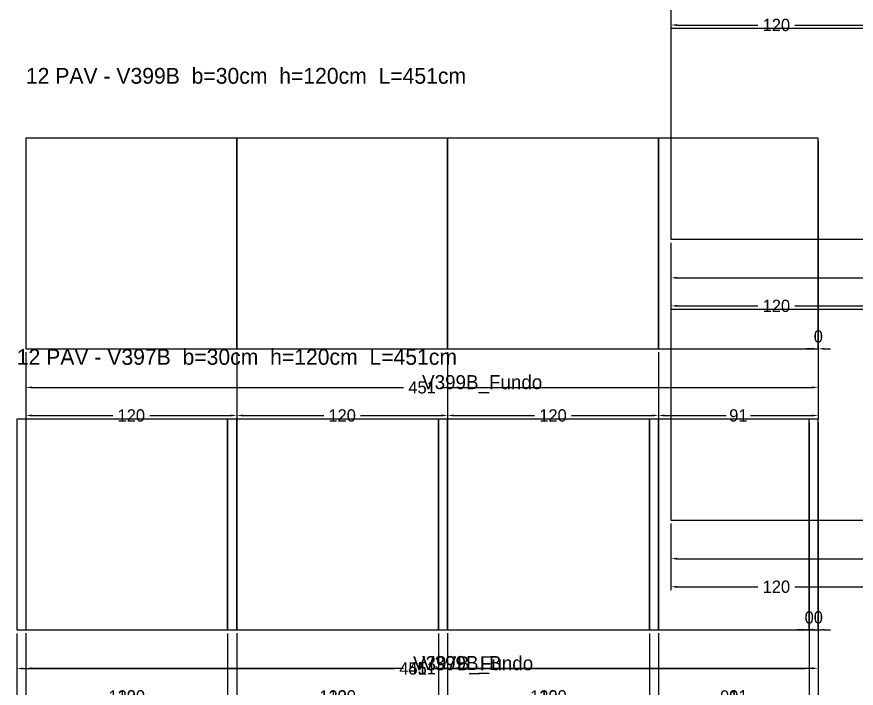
# Model space of a CAD drawing. Header units: metres. Extents: x 180 to 6304, y -11808 to -336.
# Drawn here: x 2858.2 to 3335.9, y -4746.4 to -4363.9 of the extents above; entities that cross this region are included whole.
import ezdxf

# ---------------------------------------------------------------- set-up
doc = ezdxf.new("R2010")
doc.units = ezdxf.units.M
doc.layers.add('COTA', color=3, linetype='Continuous')
doc.dimstyles.new('COTA_VIG', dxfattribs={"dimtxt": 7, "dimasz": 3.5, "dimexe": 2, "dimexo": 2, "dimgap": 1.5, "dimtad": 1, "dimdec": 1, "dimcen": 2.5, "dimclrd": 3, "dimclre": 3, "dimclrt": 3, "dimazin": 3, "dimtfac": 1, "dimtmove": 0, "dimatfit": 3})

# ---------------------------------------------------------------- blocks, each defined once
blk = doc.blocks.new('_CLOSEDFILLED')
at = {"color": 0, "linetype": 'BYBLOCK'}
blk.add_solid([(-1, 0.16), (0, 0), (-1, -0.16)], dxfattribs=at)
blk = doc.blocks.new('*D1288')
at = {"color": 3}
for p, q in [((3230.52, -4652.61), (3230.52, -4674.61)), ((3900.52, -4652.61), (3900.52, -4674.61)), ((3234.02, -4672.61), (3555.02, -4672.61)), ((3576.02, -4672.61), (3897.02, -4672.61))]:
    blk.add_line(p, q, dxfattribs=at)
at = {"layer": 'Defpoints'}
for p in [(3230.52, -4650.61), (3900.52, -4650.61), (3230.52, -4672.61)]:
    blk.add_point(p, dxfattribs=at)
at = {"layer": 'COTA', "color": 3, "xscale": 3.5, "yscale": 3.5, "rotation": 180}
blk.add_blockref('_CLOSEDFILLED', (3230.52, -4672.61), dxfattribs=at)
at = {"layer": 'COTA', "color": 3, "xscale": 3.5, "yscale": 3.5}
blk.add_blockref('_CLOSEDFILLED', (3900.52, -4672.61), dxfattribs=at)
at = {"layer": 'COTA', "color": 3, "insert": (3565.52, -4672.61), "char_height": 7, "attachment_point": 5}
blk.add_mtext('670', dxfattribs=at)
blk = doc.blocks.new('*D1289')
at = {"color": 3}
for p, q in [((3230.52, -4652.61), (3230.52, -4690.61)), ((3350.52, -4652.61), (3350.52, -4690.61)), ((3234.02, -4688.61), (3280.02, -4688.61)), ((3301.02, -4688.61), (3347.02, -4688.61))]:
    blk.add_line(p, q, dxfattribs=at)
at = {"layer": 'Defpoints'}
for p in [(3230.52, -4650.61), (3350.52, -4650.61), (3230.52, -4688.61)]:
    blk.add_point(p, dxfattribs=at)
at = {"layer": 'COTA', "color": 3, "xscale": 3.5, "yscale": 3.5, "rotation": 180}
blk.add_blockref('_CLOSEDFILLED', (3230.52, -4688.61), dxfattribs=at)
at = {"layer": 'COTA', "color": 3, "xscale": 3.5, "yscale": 3.5}
blk.add_blockref('_CLOSEDFILLED', (3350.52, -4688.61), dxfattribs=at)
at = {"layer": 'COTA', "color": 3, "insert": (3290.52, -4688.61), "char_height": 7, "attachment_point": 5}
blk.add_mtext('120', dxfattribs=at)
blk = doc.blocks.new('*D1296')
at = {"color": 3}
for p, q in [((3230.52, -4492.61), (3230.52, -4514.61)), ((3900.52, -4492.61), (3900.52, -4514.61)), ((3234.02, -4512.61), (3555.02, -4512.61)), ((3576.02, -4512.61), (3897.02, -4512.61))]:
    blk.add_line(p, q, dxfattribs=at)
at = {"layer": 'Defpoints'}
for p in [(3230.52, -4490.61), (3900.52, -4490.61), (3230.52, -4512.61)]:
    blk.add_point(p, dxfattribs=at)
at = {"layer": 'COTA', "color": 3, "xscale": 3.5, "yscale": 3.5, "rotation": 180}
blk.add_blockref('_CLOSEDFILLED', (3230.52, -4512.61), dxfattribs=at)
at = {"layer": 'COTA', "color": 3, "xscale": 3.5, "yscale": 3.5}
blk.add_blockref('_CLOSEDFILLED', (3900.52, -4512.61), dxfattribs=at)
at = {"layer": 'COTA', "color": 3, "insert": (3565.52, -4512.61), "char_height": 7, "attachment_point": 5}
blk.add_mtext('670', dxfattribs=at)
blk = doc.blocks.new('*D1297')
at = {"color": 3}
for p, q in [((3230.52, -4492.61), (3230.52, -4530.61)), ((3350.52, -4492.61), (3350.52, -4530.61)), ((3234.02, -4528.61), (3280.02, -4528.61)), ((3301.02, -4528.61), (3347.02, -4528.61))]:
    blk.add_line(p, q, dxfattribs=at)
at = {"layer": 'Defpoints'}
for p in [(3230.52, -4490.61), (3350.52, -4490.61), (3230.52, -4528.61)]:
    blk.add_point(p, dxfattribs=at)
at = {"layer": 'COTA', "color": 3, "xscale": 3.5, "yscale": 3.5, "rotation": 180}
blk.add_blockref('_CLOSEDFILLED', (3230.52, -4528.61), dxfattribs=at)
at = {"layer": 'COTA', "color": 3, "xscale": 3.5, "yscale": 3.5}
blk.add_blockref('_CLOSEDFILLED', (3350.52, -4528.61), dxfattribs=at)
at = {"layer": 'COTA', "color": 3, "insert": (3290.52, -4528.61), "char_height": 7, "attachment_point": 5}
blk.add_mtext('120', dxfattribs=at)
blk = doc.blocks.new('*D1305')
at = {"color": 3}
for p, q in [((3230.52, -4332.61), (3230.52, -4370.61)), ((3350.52, -4332.61), (3350.52, -4370.61)), ((3234.02, -4368.61), (3280.02, -4368.61)), ((3301.02, -4368.61), (3347.02, -4368.61))]:
    blk.add_line(p, q, dxfattribs=at)
at = {"layer": 'Defpoints'}
for p in [(3230.52, -4330.61), (3350.52, -4330.61), (3230.52, -4368.61)]:
    blk.add_point(p, dxfattribs=at)
at = {"layer": 'COTA', "color": 3, "xscale": 3.5, "yscale": 3.5, "rotation": 180}
blk.add_blockref('_CLOSEDFILLED', (3230.52, -4368.61), dxfattribs=at)
at = {"layer": 'COTA', "color": 3, "xscale": 3.5, "yscale": 3.5}
blk.add_blockref('_CLOSEDFILLED', (3350.52, -4368.61), dxfattribs=at)
at = {"layer": 'COTA', "color": 3, "insert": (3290.52, -4368.61), "char_height": 7, "attachment_point": 5}
blk.add_mtext('120', dxfattribs=at)
blk = doc.blocks.new('*D1519')
at = {"color": 3}
for p, q in [((2858.21, -4715.15), (2858.21, -4737.15)), ((3309.21, -4715.15), (3309.21, -4737.15)), ((2861.71, -4735.15), (3073.21, -4735.15)), ((3094.21, -4735.15), (3305.71, -4735.15))]:
    blk.add_line(p, q, dxfattribs=at)
at = {"layer": 'Defpoints'}
for p in [(2858.21, -4713.15), (3309.21, -4713.15), (2858.21, -4735.15)]:
    blk.add_point(p, dxfattribs=at)
at = {"layer": 'COTA', "color": 3, "xscale": 3.5, "yscale": 3.5, "rotation": 180}
blk.add_blockref('_CLOSEDFILLED', (2858.21, -4735.15), dxfattribs=at)
at = {"layer": 'COTA', "color": 3, "xscale": 3.5, "yscale": 3.5}
blk.add_blockref('_CLOSEDFILLED', (3309.21, -4735.15), dxfattribs=at)
at = {"layer": 'COTA', "color": 3, "insert": (3083.71, -4735.15), "char_height": 7, "attachment_point": 5}
blk.add_mtext('451', dxfattribs=at)
blk = doc.blocks.new('*D1520')
at = {"color": 3}
for p, q in [((2858.21, -4715.15), (2858.21, -4753.15)), ((2978.21, -4715.15), (2978.21, -4753.15)), ((2861.71, -4751.15), (2907.71, -4751.15)), ((2928.71, -4751.15), (2974.71, -4751.15))]:
    blk.add_line(p, q, dxfattribs=at)
at = {"layer": 'Defpoints'}
for p in [(2858.21, -4713.15), (2978.21, -4713.15), (2858.21, -4751.15)]:
    blk.add_point(p, dxfattribs=at)
at = {"layer": 'COTA', "color": 3, "xscale": 3.5, "yscale": 3.5, "rotation": 180}
blk.add_blockref('_CLOSEDFILLED', (2858.21, -4751.15), dxfattribs=at)
at = {"layer": 'COTA', "color": 3, "xscale": 3.5, "yscale": 3.5}
blk.add_blockref('_CLOSEDFILLED', (2978.21, -4751.15), dxfattribs=at)
at = {"layer": 'COTA', "color": 3, "insert": (2918.21, -4751.15), "char_height": 7, "attachment_point": 5}
blk.add_mtext('120', dxfattribs=at)
blk = doc.blocks.new('*D1521')
at = {"color": 3}
for p, q in [((2978.21, -4715.15), (2978.21, -4753.15)), ((3098.21, -4715.15), (3098.21, -4753.15)), ((2981.71, -4751.15), (3027.71, -4751.15)), ((3048.71, -4751.15), (3094.71, -4751.15))]:
    blk.add_line(p, q, dxfattribs=at)
at = {"layer": 'Defpoints'}
for p in [(2978.21, -4713.15), (3098.21, -4713.15), (2978.21, -4751.15)]:
    blk.add_point(p, dxfattribs=at)
at = {"layer": 'COTA', "color": 3, "xscale": 3.5, "yscale": 3.5, "rotation": 180}
blk.add_blockref('_CLOSEDFILLED', (2978.21, -4751.15), dxfattribs=at)
at = {"layer": 'COTA', "color": 3, "xscale": 3.5, "yscale": 3.5}
blk.add_blockref('_CLOSEDFILLED', (3098.21, -4751.15), dxfattribs=at)
at = {"layer": 'COTA', "color": 3, "insert": (3038.21, -4751.15), "char_height": 7, "attachment_point": 5}
blk.add_mtext('120', dxfattribs=at)
blk = doc.blocks.new('*D1522')
at = {"color": 3}
for p, q in [((3098.21, -4715.15), (3098.21, -4753.15)), ((3218.21, -4715.15), (3218.21, -4753.15)), ((3101.71, -4751.15), (3147.71, -4751.15)), ((3168.71, -4751.15), (3214.71, -4751.15))]:
    blk.add_line(p, q, dxfattribs=at)
at = {"layer": 'Defpoints'}
for p in [(3098.21, -4713.15), (3218.21, -4713.15), (3098.21, -4751.15)]:
    blk.add_point(p, dxfattribs=at)
at = {"layer": 'COTA', "color": 3, "xscale": 3.5, "yscale": 3.5, "rotation": 180}
blk.add_blockref('_CLOSEDFILLED', (3098.21, -4751.15), dxfattribs=at)
at = {"layer": 'COTA', "color": 3, "xscale": 3.5, "yscale": 3.5}
blk.add_blockref('_CLOSEDFILLED', (3218.21, -4751.15), dxfattribs=at)
at = {"layer": 'COTA', "color": 3, "insert": (3158.21, -4751.15), "char_height": 7, "attachment_point": 5}
blk.add_mtext('120', dxfattribs=at)
blk = doc.blocks.new('*D1523')
at = {"color": 3}
for p, q in [((3218.21, -4715.15), (3218.21, -4753.15)), ((3309.21, -4715.15), (3309.21, -4753.15)), ((3221.71, -4751.15), (3256.71, -4751.15)), ((3270.71, -4751.15), (3305.71, -4751.15))]:
    blk.add_line(p, q, dxfattribs=at)
at = {"layer": 'Defpoints'}
for p in [(3218.21, -4713.15), (3309.21, -4713.15), (3218.21, -4751.15)]:
    blk.add_point(p, dxfattribs=at)
at = {"layer": 'COTA', "color": 3, "xscale": 3.5, "yscale": 3.5, "rotation": 180}
blk.add_blockref('_CLOSEDFILLED', (3218.21, -4751.15), dxfattribs=at)
at = {"layer": 'COTA', "color": 3, "xscale": 3.5, "yscale": 3.5}
blk.add_blockref('_CLOSEDFILLED', (3309.21, -4751.15), dxfattribs=at)
at = {"layer": 'COTA', "color": 3, "insert": (3263.71, -4751.15), "char_height": 7, "attachment_point": 5}
blk.add_mtext('91', dxfattribs=at)
blk = doc.blocks.new('*D1531')
at = {"color": 3}
for p, q in [((2863.38, -4715.04), (2863.38, -4737.04)), ((3314.38, -4715.04), (3314.38, -4737.04)), ((2866.88, -4735.04), (3078.38, -4735.04)), ((3099.38, -4735.04), (3310.88, -4735.04))]:
    blk.add_line(p, q, dxfattribs=at)
at = {"layer": 'Defpoints'}
for p in [(2863.38, -4713.04), (3314.38, -4713.04), (2863.38, -4735.04)]:
    blk.add_point(p, dxfattribs=at)
at = {"layer": 'COTA', "color": 3, "xscale": 3.5, "yscale": 3.5, "rotation": 180}
blk.add_blockref('_CLOSEDFILLED', (2863.38, -4735.04), dxfattribs=at)
at = {"layer": 'COTA', "color": 3, "xscale": 3.5, "yscale": 3.5}
blk.add_blockref('_CLOSEDFILLED', (3314.38, -4735.04), dxfattribs=at)
at = {"layer": 'COTA', "color": 3, "insert": (3088.88, -4735.04), "char_height": 7, "attachment_point": 5}
blk.add_mtext('451', dxfattribs=at)
blk = doc.blocks.new('*D1532')
at = {"color": 3}
for p, q in [((2863.38, -4715.04), (2863.38, -4753.04)), ((2983.38, -4715.04), (2983.38, -4753.04)), ((2866.88, -4751.04), (2912.88, -4751.04)), ((2933.88, -4751.04), (2979.88, -4751.04))]:
    blk.add_line(p, q, dxfattribs=at)
at = {"layer": 'Defpoints'}
for p in [(2863.38, -4713.04), (2983.38, -4713.04), (2863.38, -4751.04)]:
    blk.add_point(p, dxfattribs=at)
at = {"layer": 'COTA', "color": 3, "xscale": 3.5, "yscale": 3.5, "rotation": 180}
blk.add_blockref('_CLOSEDFILLED', (2863.38, -4751.04), dxfattribs=at)
at = {"layer": 'COTA', "color": 3, "xscale": 3.5, "yscale": 3.5}
blk.add_blockref('_CLOSEDFILLED', (2983.38, -4751.04), dxfattribs=at)
at = {"layer": 'COTA', "color": 3, "insert": (2923.38, -4751.04), "char_height": 7, "attachment_point": 5}
blk.add_mtext('120', dxfattribs=at)
blk = doc.blocks.new('*D1533')
at = {"color": 3}
for p, q in [((2983.38, -4715.04), (2983.38, -4753.04)), ((3103.38, -4715.04), (3103.38, -4753.04)), ((2986.88, -4751.04), (3032.88, -4751.04)), ((3053.88, -4751.04), (3099.88, -4751.04))]:
    blk.add_line(p, q, dxfattribs=at)
at = {"layer": 'Defpoints'}
for p in [(2983.38, -4713.04), (3103.38, -4713.04), (2983.38, -4751.04)]:
    blk.add_point(p, dxfattribs=at)
at = {"layer": 'COTA', "color": 3, "xscale": 3.5, "yscale": 3.5, "rotation": 180}
blk.add_blockref('_CLOSEDFILLED', (2983.38, -4751.04), dxfattribs=at)
at = {"layer": 'COTA', "color": 3, "xscale": 3.5, "yscale": 3.5}
blk.add_blockref('_CLOSEDFILLED', (3103.38, -4751.04), dxfattribs=at)
at = {"layer": 'COTA', "color": 3, "insert": (3043.38, -4751.04), "char_height": 7, "attachment_point": 5}
blk.add_mtext('120', dxfattribs=at)
blk = doc.blocks.new('*D1534')
at = {"color": 3}
for p, q in [((3103.38, -4715.04), (3103.38, -4753.04)), ((3223.38, -4715.04), (3223.38, -4753.04)), ((3106.88, -4751.04), (3152.88, -4751.04)), ((3173.88, -4751.04), (3219.88, -4751.04))]:
    blk.add_line(p, q, dxfattribs=at)
at = {"layer": 'Defpoints'}
for p in [(3103.38, -4713.04), (3223.38, -4713.04), (3103.38, -4751.04)]:
    blk.add_point(p, dxfattribs=at)
at = {"layer": 'COTA', "color": 3, "xscale": 3.5, "yscale": 3.5, "rotation": 180}
blk.add_blockref('_CLOSEDFILLED', (3103.38, -4751.04), dxfattribs=at)
at = {"layer": 'COTA', "color": 3, "xscale": 3.5, "yscale": 3.5}
blk.add_blockref('_CLOSEDFILLED', (3223.38, -4751.04), dxfattribs=at)
at = {"layer": 'COTA', "color": 3, "insert": (3163.38, -4751.04), "char_height": 7, "attachment_point": 5}
blk.add_mtext('120', dxfattribs=at)
blk = doc.blocks.new('*D1535')
at = {"color": 3}
for p, q in [((3223.38, -4715.04), (3223.38, -4753.04)), ((3314.38, -4715.04), (3314.38, -4753.04)), ((3226.88, -4751.04), (3261.88, -4751.04)), ((3275.88, -4751.04), (3310.88, -4751.04))]:
    blk.add_line(p, q, dxfattribs=at)
at = {"layer": 'Defpoints'}
for p in [(3223.38, -4713.04), (3314.38, -4713.04), (3223.38, -4751.04)]:
    blk.add_point(p, dxfattribs=at)
at = {"layer": 'COTA', "color": 3, "xscale": 3.5, "yscale": 3.5, "rotation": 180}
blk.add_blockref('_CLOSEDFILLED', (3223.38, -4751.04), dxfattribs=at)
at = {"layer": 'COTA', "color": 3, "xscale": 3.5, "yscale": 3.5}
blk.add_blockref('_CLOSEDFILLED', (3314.38, -4751.04), dxfattribs=at)
at = {"layer": 'COTA', "color": 3, "insert": (3268.88, -4751.04), "char_height": 7, "attachment_point": 5}
blk.add_mtext('91', dxfattribs=at)
blk = doc.blocks.new('*D1537')
at = {"color": 3}
for p, q in [((2863.38, -4555.04), (2863.38, -4577.04)), ((3314.38, -4555.04), (3314.38, -4577.04)), ((2866.88, -4575.04), (3078.38, -4575.04)), ((3099.38, -4575.04), (3310.88, -4575.04))]:
    blk.add_line(p, q, dxfattribs=at)
at = {"layer": 'Defpoints'}
for p in [(2863.38, -4553.04), (3314.38, -4553.04), (2863.38, -4575.04)]:
    blk.add_point(p, dxfattribs=at)
at = {"layer": 'COTA', "color": 3, "xscale": 3.5, "yscale": 3.5, "rotation": 180}
blk.add_blockref('_CLOSEDFILLED', (2863.38, -4575.04), dxfattribs=at)
at = {"layer": 'COTA', "color": 3, "xscale": 3.5, "yscale": 3.5}
blk.add_blockref('_CLOSEDFILLED', (3314.38, -4575.04), dxfattribs=at)
at = {"layer": 'COTA', "color": 3, "insert": (3088.88, -4575.04), "char_height": 7, "attachment_point": 5}
blk.add_mtext('451', dxfattribs=at)
blk = doc.blocks.new('*D1538')
at = {"color": 3}
for p, q in [((2863.38, -4555.04), (2863.38, -4593.04)), ((2983.38, -4555.04), (2983.38, -4593.04)), ((2866.88, -4591.04), (2912.88, -4591.04)), ((2933.88, -4591.04), (2979.88, -4591.04))]:
    blk.add_line(p, q, dxfattribs=at)
at = {"layer": 'Defpoints'}
for p in [(2863.38, -4553.04), (2983.38, -4553.04), (2863.38, -4591.04)]:
    blk.add_point(p, dxfattribs=at)
at = {"layer": 'COTA', "color": 3, "xscale": 3.5, "yscale": 3.5, "rotation": 180}
blk.add_blockref('_CLOSEDFILLED', (2863.38, -4591.04), dxfattribs=at)
at = {"layer": 'COTA', "color": 3, "xscale": 3.5, "yscale": 3.5}
blk.add_blockref('_CLOSEDFILLED', (2983.38, -4591.04), dxfattribs=at)
at = {"layer": 'COTA', "color": 3, "insert": (2923.38, -4591.04), "char_height": 7, "attachment_point": 5}
blk.add_mtext('120', dxfattribs=at)
blk = doc.blocks.new('*D1539')
at = {"color": 3}
for p, q in [((2983.38, -4555.04), (2983.38, -4593.04)), ((3103.38, -4555.04), (3103.38, -4593.04)), ((2986.88, -4591.04), (3032.88, -4591.04)), ((3053.88, -4591.04), (3099.88, -4591.04))]:
    blk.add_line(p, q, dxfattribs=at)
at = {"layer": 'Defpoints'}
for p in [(2983.38, -4553.04), (3103.38, -4553.04), (2983.38, -4591.04)]:
    blk.add_point(p, dxfattribs=at)
at = {"layer": 'COTA', "color": 3, "xscale": 3.5, "yscale": 3.5, "rotation": 180}
blk.add_blockref('_CLOSEDFILLED', (2983.38, -4591.04), dxfattribs=at)
at = {"layer": 'COTA', "color": 3, "xscale": 3.5, "yscale": 3.5}
blk.add_blockref('_CLOSEDFILLED', (3103.38, -4591.04), dxfattribs=at)
at = {"layer": 'COTA', "color": 3, "insert": (3043.38, -4591.04), "char_height": 7, "attachment_point": 5}
blk.add_mtext('120', dxfattribs=at)
blk = doc.blocks.new('*D1540')
at = {"color": 3}
for p, q in [((3103.38, -4555.04), (3103.38, -4593.04)), ((3223.38, -4555.04), (3223.38, -4593.04)), ((3106.88, -4591.04), (3152.88, -4591.04)), ((3173.88, -4591.04), (3219.88, -4591.04))]:
    blk.add_line(p, q, dxfattribs=at)
at = {"layer": 'Defpoints'}
for p in [(3103.38, -4553.04), (3223.38, -4553.04), (3103.38, -4591.04)]:
    blk.add_point(p, dxfattribs=at)
at = {"layer": 'COTA', "color": 3, "xscale": 3.5, "yscale": 3.5, "rotation": 180}
blk.add_blockref('_CLOSEDFILLED', (3103.38, -4591.04), dxfattribs=at)
at = {"layer": 'COTA', "color": 3, "xscale": 3.5, "yscale": 3.5}
blk.add_blockref('_CLOSEDFILLED', (3223.38, -4591.04), dxfattribs=at)
at = {"layer": 'COTA', "color": 3, "insert": (3163.38, -4591.04), "char_height": 7, "attachment_point": 5}
blk.add_mtext('120', dxfattribs=at)
blk = doc.blocks.new('*D1541')
at = {"color": 3}
for p, q in [((3223.38, -4555.04), (3223.38, -4593.04)), ((3314.38, -4555.04), (3314.38, -4593.04)), ((3226.88, -4591.04), (3261.88, -4591.04)), ((3275.88, -4591.04), (3310.88, -4591.04))]:
    blk.add_line(p, q, dxfattribs=at)
at = {"layer": 'Defpoints'}
for p in [(3223.38, -4553.04), (3314.38, -4553.04), (3223.38, -4591.04)]:
    blk.add_point(p, dxfattribs=at)
at = {"layer": 'COTA', "color": 3, "xscale": 3.5, "yscale": 3.5, "rotation": 180}
blk.add_blockref('_CLOSEDFILLED', (3223.38, -4591.04), dxfattribs=at)
at = {"layer": 'COTA', "color": 3, "xscale": 3.5, "yscale": 3.5}
blk.add_blockref('_CLOSEDFILLED', (3314.38, -4591.04), dxfattribs=at)
at = {"layer": 'COTA', "color": 3, "insert": (3268.88, -4591.04), "char_height": 7, "attachment_point": 5}
blk.add_mtext('91', dxfattribs=at)

msp = doc.modelspace()

# ---------------------------------------------------------------- linework, layer by layer
at = {"layer": 'Paineis'}
for points in [[(3230.52, -4490.61), (3350.52, -4490.61), (3350.52, -4370.61), (3230.52, -4370.61)], [(2863.38, -4553.04), (2983.38, -4553.04), (2983.38, -4433.04), (2863.38, -4433.04)], [(2983.38, -4553.04), (3103.38, -4553.04), (3103.38, -4433.04), (2983.38, -4433.04)], [(3103.38, -4553.04), (3223.38, -4553.04), (3223.38, -4433.04), (3103.38, -4433.04)], [(3223.38, -4553.04), (3314.38, -4553.04), (3314.38, -4433.04), (3223.38, -4433.04)], [(3230.52, -4650.61), (3350.52, -4650.61), (3350.52, -4530.61), (3230.52, -4530.61)], [(2858.21, -4713.15), (2978.21, -4713.15), (2978.21, -4593.15), (2858.21, -4593.15)], [(2863.38, -4713.04), (2983.38, -4713.04), (2983.38, -4593.04), (2863.38, -4593.04)], [(2978.21, -4713.15), (3098.21, -4713.15), (3098.21, -4593.15), (2978.21, -4593.15)], [(2983.38, -4713.04), (3103.38, -4713.04), (3103.38, -4593.04), (2983.38, -4593.04)], [(3098.21, -4713.15), (3218.21, -4713.15), (3218.21, -4593.15), (3098.21, -4593.15)], [(3103.38, -4713.04), (3223.38, -4713.04), (3223.38, -4593.04), (3103.38, -4593.04)], [(3218.21, -4713.15), (3309.21, -4713.15), (3309.21, -4593.15), (3218.21, -4593.15)], [(3223.38, -4713.04), (3314.38, -4713.04), (3314.38, -4593.04), (3223.38, -4593.04)]]:
    msp.add_lwpolyline(points, close=True, dxfattribs=at)

# ---------------------------------------------------------------- texts
at = {"layer": 'NOMENCLATURA', "char_height": 9, "attachment_point": 1}
for s, insert in [('12 PAV - V399B  b=30cm  h=120cm  L=451cm', (2863.38, -4393.04)), ('12 PAV - V397B  b=30cm  h=120cm  L=451cm', (2858.21, -4553.15))]:
    msp.add_mtext(s, dxfattribs=dict(at, insert=insert))
at = {"layer": 'Texto Secao', "char_height": 8, "attachment_point": 1}
for s, insert in [('V399B_Fundo', (3088.88, -4568.04)), ('V397B_Fundo', (3083.71, -4728.15)), ('V399B_B', (3088.88, -4728.04))]:
    msp.add_mtext(s, dxfattribs=dict(at, insert=insert))

# ---------------------------------------------------------------- dimensions: what is measured, and where the dimension line sits
at = {"layer": 'COTA'}
for base, p1, p2, picture, middle in [((3230.52, -4368.61), (3230.52, -4330.61), (3350.52, -4330.61), '*D1305', (3290.52, -4368.61)), ((3230.52, -4512.61), (3230.52, -4490.61), (3900.52, -4490.61), '*D1296', (3565.52, -4512.61)), ((3230.52, -4528.61), (3230.52, -4490.61), (3350.52, -4490.61), '*D1297', (3290.52, -4528.61)), ((2863.38, -4575.04), (2863.38, -4553.04), (3314.38, -4553.04), '*D1537', (3088.88, -4575.04)), ((2863.38, -4591.04), (2863.38, -4553.04), (2983.38, -4553.04), '*D1538', (2923.38, -4591.04)), ((2983.38, -4591.04), (2983.38, -4553.04), (3103.38, -4553.04), '*D1539', (3043.38, -4591.04)), ((3103.38, -4591.04), (3103.38, -4553.04), (3223.38, -4553.04), '*D1540', (3163.38, -4591.04)), ((3223.38, -4591.04), (3223.38, -4553.04), (3314.38, -4553.04), '*D1541', (3268.88, -4591.04)), ((3230.52, -4672.61), (3230.52, -4650.61), (3900.52, -4650.61), '*D1288', (3565.52, -4672.61)), ((3230.52, -4688.61), (3230.52, -4650.61), (3350.52, -4650.61), '*D1289', (3290.52, -4688.61)), ((2858.21, -4735.15), (2858.21, -4713.15), (3309.21, -4713.15), '*D1519', (3083.71, -4735.15)), ((2858.21, -4751.15), (2858.21, -4713.15), (2978.21, -4713.15), '*D1520', (2918.21, -4751.15)), ((2863.38, -4735.04), (2863.38, -4713.04), (3314.38, -4713.04), '*D1531', (3088.88, -4735.04)), ((2863.38, -4751.04), (2863.38, -4713.04), (2983.38, -4713.04), '*D1532', (2923.38, -4751.04)), ((2978.21, -4751.15), (2978.21, -4713.15), (3098.21, -4713.15), '*D1521', (3038.21, -4751.15)), ((2983.38, -4751.04), (2983.38, -4713.04), (3103.38, -4713.04), '*D1533', (3043.38, -4751.04)), ((3098.21, -4751.15), (3098.21, -4713.15), (3218.21, -4713.15), '*D1522', (3158.21, -4751.15)), ((3103.38, -4751.04), (3103.38, -4713.04), (3223.38, -4713.04), '*D1534', (3163.38, -4751.04)), ((3218.21, -4751.15), (3218.21, -4713.15), (3309.21, -4713.15), '*D1523', (3263.71, -4751.15)), ((3223.38, -4751.04), (3223.38, -4713.04), (3314.38, -4713.04), '*D1535', (3268.88, -4751.04))]:
    dim = msp.add_linear_dim(base=base, p1=p1, p2=p2, dimstyle='COTA_VIG', dxfattribs=at)
    dim.commit()
    dim.dimension.update_dxf_attribs({"geometry": picture, "text_midpoint": middle})
for base, p1, p2 in [((3314.38, -4553.04), (3314.38, -4553.04), (3314.38, -4433.04)), ((3309.21, -4713.15), (3309.21, -4713.15), (3309.21, -4593.15)), ((3314.38, -4713.04), (3314.38, -4713.04), (3314.38, -4593.04))]:
    msp.add_linear_dim(base=base, p1=p1, p2=p2, dimstyle='COTA_VIG', dxfattribs=at).render()

doc.saveas('drawing.dxf')
